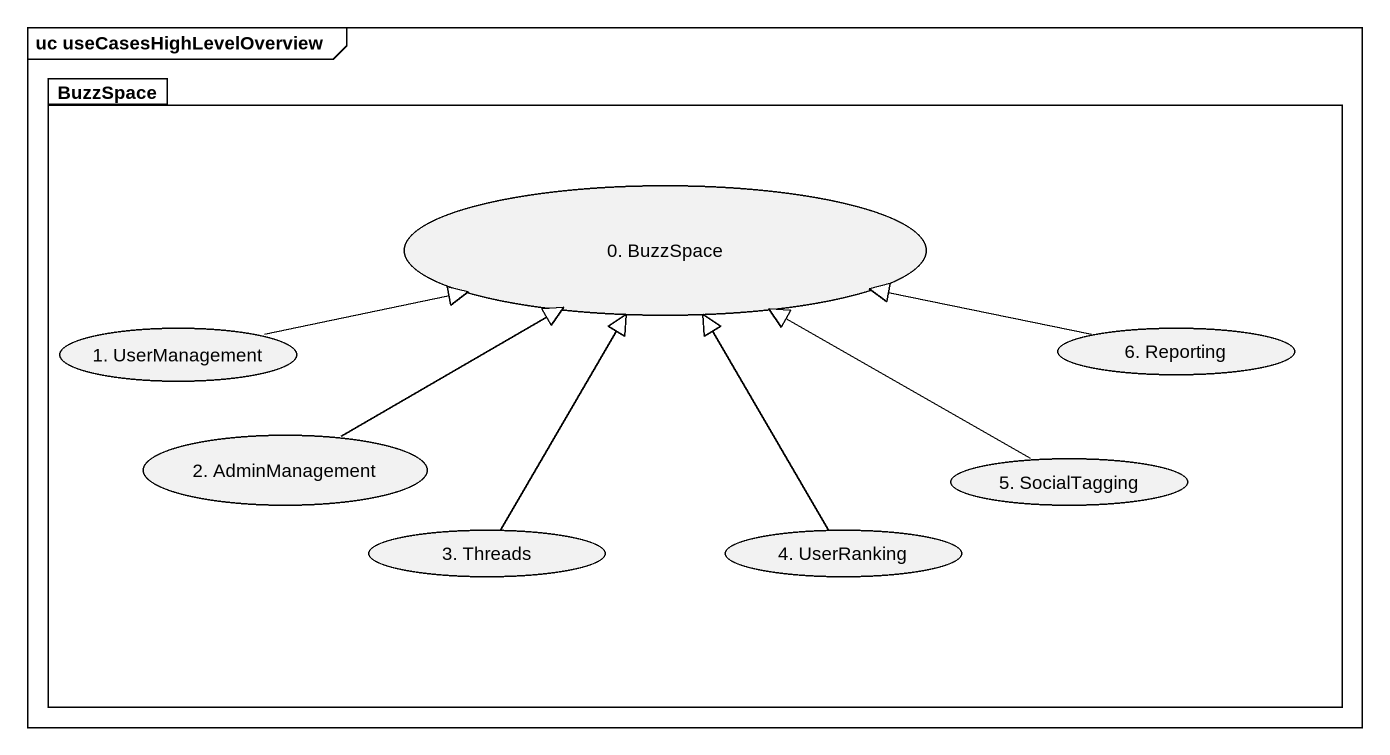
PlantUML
@startuml
mainframe uc useCasesHighLevelOverview
package BuzzSpace {
  usecase "0. BuzzSpace" as u0_BuzzSpace
  usecase "1. UserManagement" as u1_UserManagement
  usecase "6. Reporting" as u6_Reporting
  usecase "2. AdminManagement" as u2_AdminManagement
  usecase "5. SocialTagging" as u5_SocialTagging
  usecase "3. Threads" as u3_Threads
  usecase "4. UserRanking" as u4_UserRanking
}
u1_UserManagement -right-|> u0_BuzzSpace
u6_Reporting -left-|> u0_BuzzSpace
u2_AdminManagement -right-|> u0_BuzzSpace
u5_SocialTagging -left-|> u0_BuzzSpace
u3_Threads -up-|> u0_BuzzSpace
u4_UserRanking -up-|> u0_BuzzSpace
@enduml
